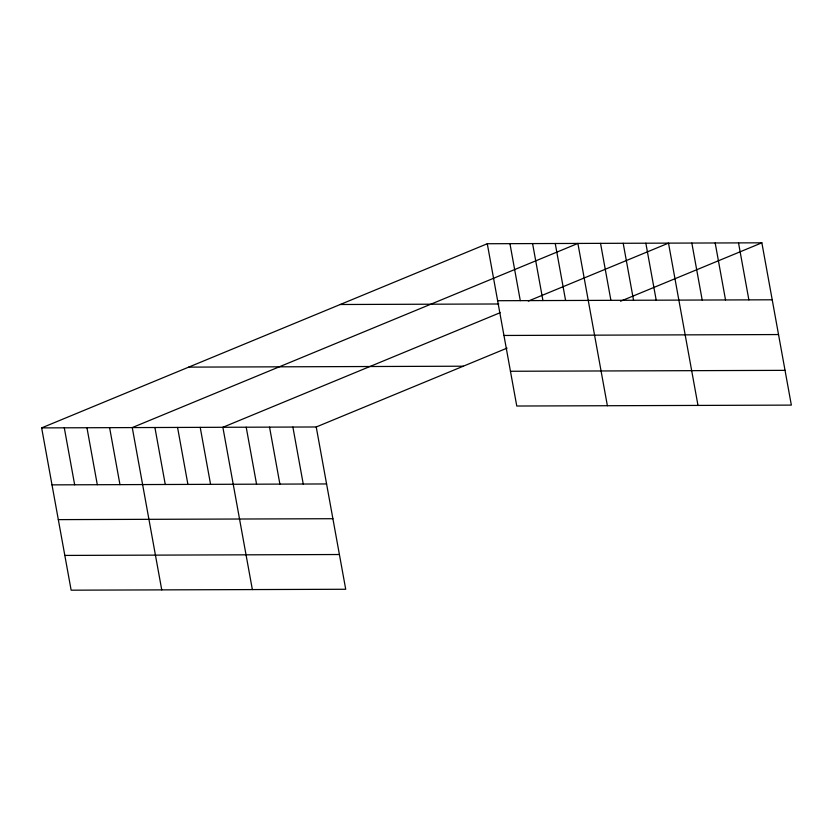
<?xml version="1.0" encoding="UTF-8"?>
<svg xmlns="http://www.w3.org/2000/svg" width="833" height="833" viewBox="0 0 833 833"><rect width="100%" height="100%" fill="white"/><g stroke="black" fill="none" stroke-linecap="round" stroke-linejoin="round"><path stroke-width="1.25" d="M507.078 348.111L316.228 426.975L345.716 589.264L71.138 590.18L41.65 427.891L487.284 243.736L761.862 242.819L791.35 405.109L516.772 406.025L487.284 243.736M500.133 312.708L222.869 427.287L252.357 589.577M528.341 301.057L668.503 243.132L697.992 405.421M620.543 301.223L761.862 242.819M497.634 300.713L772.212 299.797M340.228 304.503L498.79 303.983M503.955 335.46L778.532 334.554M188.706 367.124L463.283 366.208M510.462 371.268L785.03 370.352M41.65 427.891L316.228 426.975M52 484.868L326.578 483.952M58.32 519.625L332.898 518.709M64.828 555.424L339.395 554.518M738.517 242.903L748.877 299.88M715.183 242.976L725.533 299.953M691.838 243.059L702.198 300.036M645.846 243.205L656.206 300.182M623.199 243.288L633.549 300.265M600.541 243.361L610.901 300.338M607.382 405.723L577.894 243.434L132.26 427.589L161.748 589.879M555.247 243.507L565.597 300.484M532.589 243.58L542.939 300.557M509.942 243.663L520.292 300.64M292.883 427.058L303.243 484.035M269.548 427.131L279.898 484.108M246.204 427.214L256.564 484.192M200.212 427.36L210.572 484.337M177.564 427.444L187.914 484.421M154.907 427.516L165.267 484.494M109.602 427.662L119.962 484.639M86.955 427.745L97.305 484.723M64.297 427.818L74.658 484.796"/></g></svg>
